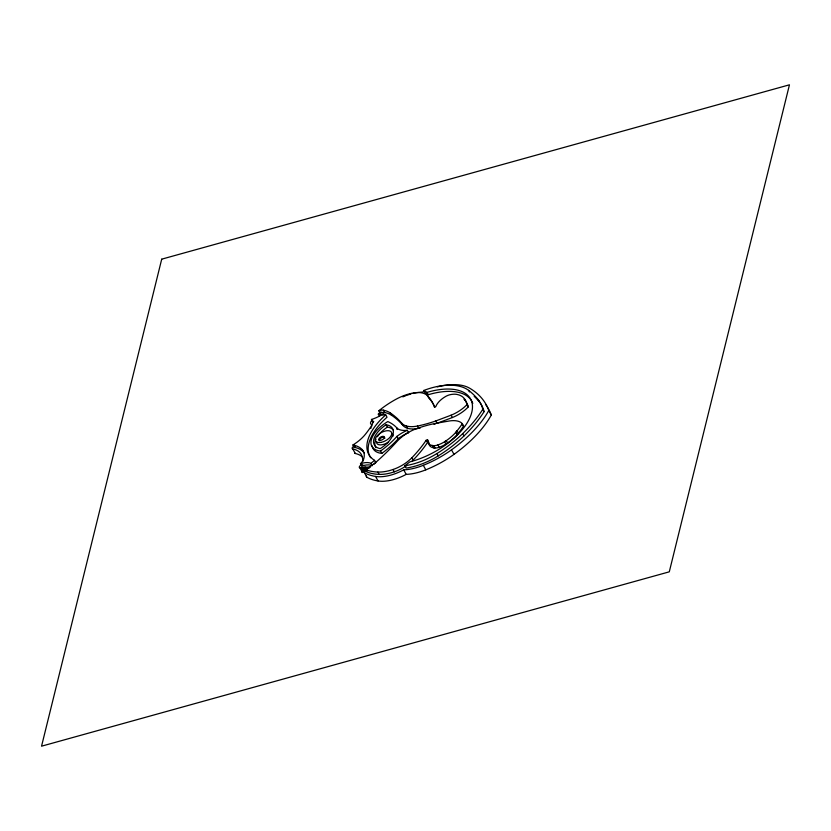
<?xml version="1.0" encoding="UTF-8"?>
<svg xmlns="http://www.w3.org/2000/svg" width="831" height="831" viewBox="0 0 831 831"><rect width="100%" height="100%" fill="white"/><g stroke="black" fill="none" stroke-linecap="round" stroke-linejoin="round"><path stroke-width="1.25" d="M371.01 463.334L372.298 465.672A15.862 8.03 -28.8 0 0 361.786 466.035L360.498 463.698A15.862 8.03 -28.8 0 1 371.01 463.334L374.532 460.322A57.329 29.012 -28.8 0 1 385.74 414.866L383.226 413.848A23.694 11.987 -28.8 0 1 371.467 419.458A12.423 6.284 -28.8 0 1 371.488 425.804A93.685 47.409 -28.8 0 1 365.318 434.374A29.926 15.145 -28.8 0 1 352.936 444.98L354.224 447.317A42.339 21.419 -28.8 0 1 363.334 451.804A30.529 15.446 -28.8 0 1 364.394 453.186M374.054 464.165L375.809 462.659L374.532 460.322M404.863 465.734L409.87 461.87A57.412 29.054 -28.8 0 0 471.769 412.321A57.412 29.054 -28.8 0 0 427.009 392.388L423.696 390.497A53.163 26.904 -28.8 0 1 446.798 385.262A58.658 29.677 -28.8 0 1 468.622 390.373A197.134 99.751 -28.8 0 1 478.105 399.576L479.383 401.913A90.662 45.882 -28.8 0 1 484.068 411.667A114.19 57.786 -28.8 0 1 463.947 435.984A84.949 42.983 -28.8 0 1 438.228 455.876A48.551 24.566 -28.8 0 1 406.151 468.071L404.863 465.734A48.551 24.566 -28.8 0 0 436.94 453.539A84.949 42.983 -28.8 0 0 462.659 433.647A114.19 57.786 -28.8 0 0 482.78 409.33A90.662 45.882 -28.8 0 0 478.105 399.576M378.822 410.784A59.51 30.113 -28.8 0 1 395.826 399.347A33.126 16.765 -28.8 0 1 411.864 393.25A26.062 13.192 -28.8 0 1 427.279 395.514A110.939 56.144 -28.8 0 1 434.364 407.045L435.808 406.608A16.277 8.237 -28.8 0 1 445.489 396.564A9.099 4.602 -28.8 0 1 450.277 394.663A17.119 8.663 -28.8 0 1 456.78 394.403A31.235 15.799 -28.8 0 1 464.55 398.984A80.181 40.574 -28.8 0 1 467.032 404.541A24.504 12.403 -28.8 0 1 451.077 415.199L435.87 420.922A86.268 43.659 -28.8 0 1 417.442 426.043A26.301 13.317 -28.8 0 1 406.266 425.95A27.724 14.023 -28.8 0 1 401.612 423.062A186.362 94.308 -28.8 0 0 390.3 412.945A44.801 22.666 -28.8 0 0 383.382 410.161A7.053 3.573 -28.8 0 0 378.822 410.784L380.11 413.121A7.053 3.573 -28.8 0 1 384.67 412.488A44.801 22.666 -28.8 0 1 391.588 415.282A186.362 94.308 -28.8 0 1 402.89 425.399A27.724 14.023 -28.8 0 0 407.543 428.287A26.301 13.317 -28.8 0 0 417.661 428.567M464.55 398.984L465.827 401.321A80.181 40.574 -28.8 0 1 468.31 406.878A24.504 12.403 -28.8 0 1 452.365 417.536L437.148 423.259L435.87 420.922M364.445 469.079A59.51 30.113 -28.8 0 0 377.887 472.06A33.126 16.765 -28.8 0 0 393.053 469.494A26.062 13.192 -28.8 0 0 411.937 457.704A110.939 56.144 -28.8 0 0 426.168 440.253L427.601 439.89A16.277 8.237 -28.8 0 0 432.421 445.52L433.709 447.857L434.987 447.992A9.099 4.602 -28.8 0 0 439.152 447.296A17.119 8.663 -28.8 0 0 445.894 444.086L447.587 442.975A31.235 15.799 -28.8 0 0 457.06 434.706L458.348 433.18A80.181 40.574 -28.8 0 0 463.605 425.981L462.316 423.644A24.504 12.403 -28.8 0 0 449.664 420.922L435.247 423.436A86.268 43.659 -28.8 0 0 416.819 428.557A26.301 13.317 -28.8 0 0 403.949 435.319A27.724 14.023 -28.8 0 0 397.083 441.406A186.362 94.308 -28.8 0 1 378.759 459.751A44.801 22.666 -28.8 0 1 369.338 467.084A7.053 3.573 -28.8 0 1 364.445 469.079L365.723 471.416A59.51 30.113 -28.8 0 0 379.175 474.387A33.126 16.765 -28.8 0 0 394.341 471.831A26.062 13.192 -28.8 0 0 406.224 465.869M361.817 467.552L364.31 472.091L362.441 472.455L359.958 467.926L365.391 467.136A28.202 14.272 -28.8 0 1 370.221 467.292M364.31 472.091L362.441 472.455A2.545 1.288 -28.8 0 1 361.869 471.208M472.808 403.419A57.412 29.054 -28.8 0 0 428.297 394.725L424.984 392.834L423.696 390.497M437.314 386.882A54.825 27.745 -28.8 0 1 469.598 388.181A153.091 77.47 -28.8 0 1 488.805 410.493L491.298 415.033A94.152 47.647 -28.8 0 1 454.006 454.37A69.118 34.975 -28.8 0 1 425.794 469.847A41.135 20.817 -28.8 0 1 406.193 474.376A33.624 17.015 -28.8 0 1 378.043 480.962A69.472 35.151 -28.8 0 1 366.866 477.223L364.373 472.694A3.386 1.714 -28.8 0 1 365.048 469.941M482.78 409.33L484.068 411.667M468.622 390.373L469.473 391.931M467.032 404.541L468.31 406.878M462.659 433.647L463.947 435.984M451.077 415.199L452.365 417.536M427.009 392.388L428.297 394.725M427.279 395.514L428.131 397.073M488.805 410.493A94.152 47.647 -28.8 0 1 451.513 449.841L454.006 454.37M428.879 442.217A16.277 8.237 -28.8 0 0 433.709 447.857L434.987 447.992L433.699 445.655L432.421 445.52L433.699 445.655A9.099 4.602 -28.8 0 0 437.864 444.959L439.152 447.296M436.94 453.539L438.228 455.876M427.601 439.89L428.453 441.438M426.168 440.253L427.456 442.591A110.939 56.144 -28.8 0 1 413.215 460.042A26.062 13.192 -28.8 0 1 411.979 461.267M417.442 426.043L418.72 428.37A86.268 43.659 -28.8 0 0 420.226 428.058M406.266 425.95L407.543 428.287M381.803 453.404L380.525 451.067A27.839 14.085 -28.8 0 1 371.28 439.9A27.839 14.085 -28.8 0 1 387.807 421.566A79.579 40.262 -28.8 0 1 396.699 427.778A21.72 10.99 -28.8 0 0 407.304 430.281L408.592 432.619A25.107 12.704 -28.8 0 0 398.257 438.695A64.548 32.658 -28.8 0 1 381.803 453.404A27.839 14.085 -28.8 0 1 372.288 445.987M401.612 423.062L402.89 425.399M364.373 472.694A69.472 35.151 -28.8 0 0 375.55 476.433A33.624 17.015 -28.8 0 0 403.7 469.847A41.135 20.817 -28.8 0 0 423.301 465.308L425.794 469.847M390.3 412.945L391.588 415.282M396.699 427.778L397.561 429.336M411.937 457.704L413.215 460.042M383.382 410.161L384.67 412.488M385.74 414.866L387.028 417.204A57.329 29.012 -28.8 0 0 370.657 457.725M407.304 430.281A25.107 12.704 -28.8 0 0 396.979 436.358L398.257 438.695M383.226 413.848L384.078 415.407M386.083 424.755A23.954 12.122 -28.8 0 0 380.193 448.647A23.081 11.686 -28.8 0 0 386.083 424.755L387.371 427.092A23.081 11.686 -28.8 0 1 393.406 430.157M380.318 411.968A38.164 19.31 -28.8 0 0 378.313 414.139L379.559 416.414M403.7 469.847L406.193 474.376M371.467 419.458L372.745 421.784A12.423 6.284 -28.8 0 1 373.451 422.532M393.053 469.494L394.341 471.831M377.887 472.06L379.175 474.387M352.936 444.98A42.339 21.419 -28.8 0 1 362.056 449.478L363.334 451.804M375.55 476.433L378.043 480.962M365.391 467.136L366.637 469.401M364.518 467.199L365.765 469.463M363.635 467.292L365.505 470.689M353.383 446.538A2.42 1.226 -28.8 0 0 352.791 448.958L355.284 453.487A34.923 17.68 -28.8 0 1 362.472 457.143M362.731 467.406L364.601 470.813M360.893 467.728L363.386 472.257M485.522 404.365A153.091 77.47 -28.8 0 1 491.298 415.033M366.866 477.223A3.386 1.714 -28.8 0 1 366.502 475.81M355.284 453.487A2.42 1.226 -28.8 0 1 354.64 452.542M424.734 391.11A54.825 27.745 -28.8 0 0 422.439 392.087A38.164 19.31 -28.8 0 0 412.955 393.479M402.817 396.886A38.164 19.31 -28.8 0 1 405.881 395.67M406.889 395.296A38.164 19.31 -28.8 0 1 410.95 394.008M378.313 414.139A8.861 4.477 -28.8 0 1 382.499 415.178M372.714 420.237A2.057 1.039 -28.8 0 0 371.083 421.442A5.111 2.586 -28.8 0 0 370.99 424.111A7.5 3.791 -28.8 0 1 371.519 426.687M371.083 427.747A35.536 17.981 -28.8 0 1 370.709 428.516M352.791 448.958A34.923 17.68 -28.8 0 1 361.869 455.606A50.234 25.418 -28.8 0 1 362.794 461.392M361.869 464.28A4.124 2.088 -28.8 0 1 360.581 465.391A2.545 1.288 -28.8 0 0 359.958 467.926M369.442 467.863A8.03 4.062 -28.8 0 1 368.611 468.393M367.738 468.871A8.03 4.062 -28.8 0 1 367.292 469.089M451.513 449.841A69.118 34.975 -28.8 0 1 423.301 465.308M474.179 396.325A197.134 99.751 -28.8 0 1 478.698 401.082M396.782 428.889A79.579 40.262 -28.8 0 1 397.395 429.492M408.592 432.619A21.72 10.99 -28.8 0 1 407.419 432.733M373.753 421.473A23.694 11.987 -28.8 0 1 372.745 421.784M362.835 464.851A20.536 10.398 -28.8 0 1 361.786 466.035M355.45 446.538A29.926 15.145 -28.8 0 1 354.224 447.317M463.968 399.254A31.235 15.799 -28.8 0 1 465.827 401.321M435.589 423.8A86.268 43.659 -28.8 0 1 434.042 424.309M380.11 413.121A59.51 30.113 -28.8 0 1 381.408 412.072M428.557 397.852A110.939 56.144 -28.8 0 1 434.862 407.242M366.938 471.146A7.053 3.573 -28.8 0 1 365.723 471.416M462.254 424.828A24.504 12.403 -28.8 0 1 463.605 425.981M375.924 447.68A23.954 12.122 -28.8 0 1 375.976 439.215M377.367 436.711A23.954 12.122 -28.8 0 1 387.371 427.092M392.18 433.886A9.089 4.602 -28.8 0 1 393.032 436.13M388.472 442.082A9.089 4.602 -28.8 0 1 376.536 441.78M379.393 440.783A3.085 1.569 -28.8 0 1 381.751 437.573A3.085 1.569 -28.8 0 1 384.795 438.415M396.979 436.358A64.548 32.658 -28.8 0 1 380.525 451.067M462.316 423.644A80.181 40.574 -28.8 0 1 457.06 430.842L455.783 432.369A31.235 15.799 -28.8 0 1 446.299 440.638L444.616 441.749A17.119 8.663 -28.8 0 1 437.864 444.959M360.498 463.698A20.536 10.398 -28.8 0 0 363.313 460.125A30.529 15.446 -28.8 0 0 362.056 449.478M161.713 259.168L41.55 746.186L669.287 571.832L789.45 84.814L161.713 259.168M457.06 430.842L455.783 432.369L457.06 434.706L458.348 433.18L457.06 430.842M446.299 440.638L444.616 441.749L445.894 444.086L447.587 442.975L446.299 440.638M380.878 442.404A9.089 4.602 -28.8 0 0 391.598 432.536A9.089 4.602 -28.8 0 0 378.022 434.904A9.089 4.602 -28.8 0 0 380.878 442.404M380.411 440.368A3.085 1.569 -28.8 0 0 384.369 437.127A3.085 1.569 -28.8 0 0 379.933 437.573A3.085 1.569 -28.8 0 0 380.411 440.368"/></g></svg>
